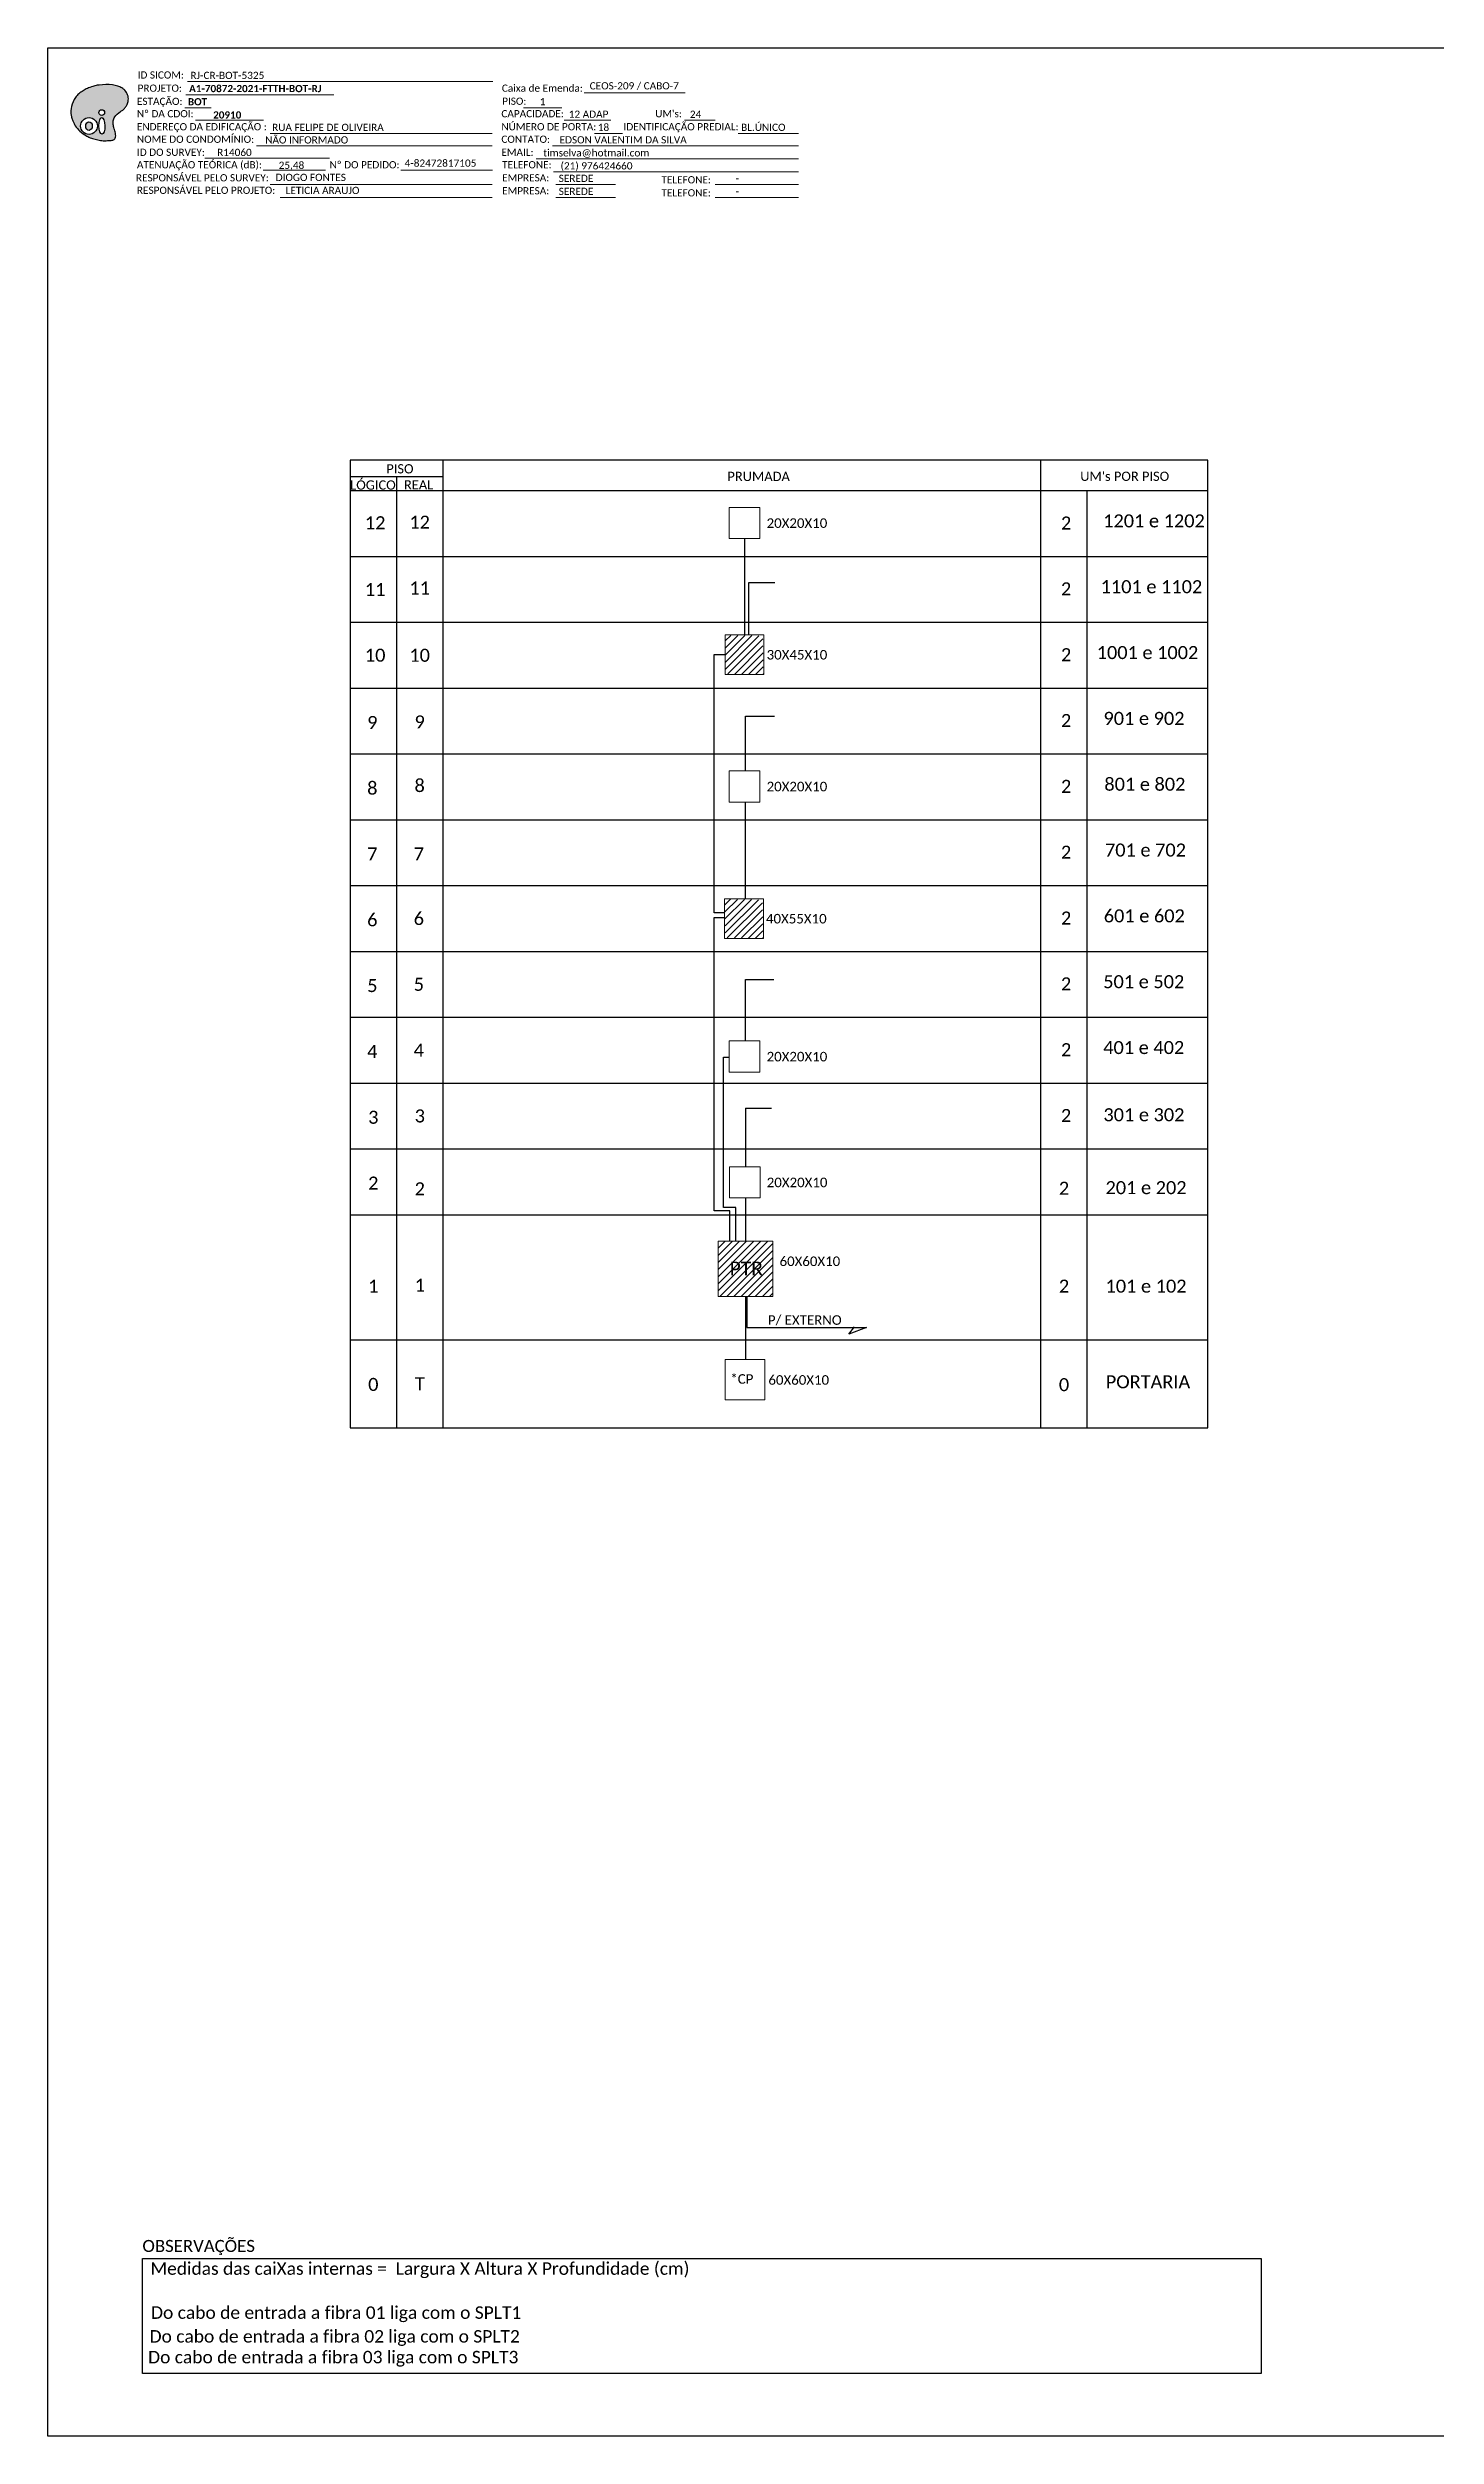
# Model space of a CAD drawing. Extents: x 0 to 841, y 0 to 594.
# Drawn here: x 0 to 345, y 0 to 594 of the extents above; entities that cross this region are included whole.
import ezdxf
from ezdxf.enums import TextEntityAlignment as Align

# ---------------------------------------------------------------- set-up
doc = ezdxf.new("R2010")
doc.units = 0
doc.styles.add('WMF-Calibri0', font='calibri.ttf')
doc.styles.add('WMF-Calibri1', font='calibrib.ttf')

# ---------------------------------------------------------------- blocks, each defined once
blk = doc.blocks.new('OI')
h = blk.add_hatch(color=40)
edge = h.paths.add_edge_path()
edge.add_spline(control_points=[(4.35, -0.67), (3.92, -0.99), (3.26, -1.5), (2.81, -2.59), (2.9, -3.5), (3.06, -4.27), (3.31, -4.85), (3.37, -5.39), (3.4, -5.88), (3.2, -6.4), (2.54, -6.61), (1.65, -6.63), (0.55, -6.67), (-0.56, -6.42), (-1.61, -6.14), (-2.77, -5.61), (-3.92, -4.77), (-4.89, -3.7), (-5.34, -2.65), (-5.6, -1.94), (-5.85, -0.96), (-5.71, 0.47), (-5.1, 2.02), (-4.14, 3.02), (-3.3, 3.61), (-2.37, 4.16), (-1.36, 4.44), (-0.56, 4.7), (0.79, 4.85), (2.24, 4.97), (3.79, 4.57), (4.67, 4.21), (5.44, 3.65), (5.76, 2.99), (6.03, 2.21), (6.01, 1.46), (5.72, 0.64), (5.31, 0.08), (4.88, -0.38), (4.51, -0.55), (4.35, -0.67)], knot_values=[0, 0, 0, 0, 1.60434, 2.417191, 3.427595, 4.282808, 4.776746, 5.304182, 5.888771, 6.258406, 6.858137, 7.79129, 8.986195, 10.124242, 11.187857, 12.242908, 13.953784, 15.414161, 16.515391, 17.349188, 17.675853, 19.552021, 21.515531, 22.568638, 23.63245, 24.621084, 25.782718, 26.745347, 27.142653, 29.870543, 31.004649, 31.921532, 32.709589, 33.801391, 34.042471, 35.192333, 35.971461, 36.628871, 37.254359, 37.836911, 37.836911, 37.836911, 37.836911], degree=3, periodic=0)
h.paths.add_polyline_path([(1.13, -0.87, -1), (-0.04, -0.87, -1)], flags=16)
edge = h.paths.add_edge_path(flags=16)
edge.add_ellipse((0.56, -3.59), major_axis=(-0.02, 1.71), ratio=0.361305, start_angle=0, end_angle=360)
h.paths.add_polyline_path([(-0.36, -3.62, -1), (-3.8, -3.62, -1)], flags=16)
edge = h.paths.add_edge_path(flags=0)
edge.add_ellipse((-2.08, -3.62), major_axis=(0, 0.885), ratio=0.758294, start_angle=0, end_angle=360)
at = {"color": 40}
for centre, radius in [((-2.08, -3.62), 1.72), ((0.54, -0.87), 0.587)]:
    blk.add_circle(centre, radius, dxfattribs=at)
blk.add_ellipse((-2.08, -3.62), major_axis=(0, 0.885), ratio=0.758294, start_param=-3.141592653589792, end_param=3.141592653589792, dxfattribs=at)
blk.add_ellipse((0.56, -3.59), major_axis=(-0.02, 1.71), ratio=0.361305, dxfattribs=at)
at = {"color": 40, "start_tangent": (-0.800898, -0.598801), "end_tangent": (-0.800898, -0.598801)}
blk.add_spline([(4.35, -0.67), (3.2, -1.78), (2.9, -2.54), (2.92, -3.55), (3.12, -4.38), (3.28, -4.85), (3.37, -5.37), (3.35, -5.95), (3.2, -6.29), (2.66, -6.55), (1.73, -6.63), (0.54, -6.62), (-0.58, -6.41), (-1.6, -6.11), (-2.56, -5.67), (-3.95, -4.67), (-4.89, -3.56), (-5.37, -2.56), (-5.64, -1.78), (-5.72, -1.46), (-5.63, 0.42), (-4.84, 2.22), (-4.13, 2.99), (-3.27, 3.62), (-2.4, 4.09), (-1.3, 4.47), (-0.37, 4.72), (0.02, 4.77), (2.75, 4.8), (3.85, 4.53), (4.69, 4.16), (5.31, 3.68), (5.85, 2.73), (5.93, 2.5), (5.94, 1.35), (5.67, 0.62), (5.29, 0.08), (4.84, -0.36), (4.35, -0.67)], degree=3, dxfattribs=at)

msp = doc.modelspace()

# ---------------------------------------------------------------- hatches: boundary and pattern name
h = msp.add_hatch()
h.set_pattern_fill('ANSI31', color=1, scale=10, style=0)
h.set_pattern_definition([(45, (-446.5788, 50.6261), (-0.8838835, 0.8838835), [])])
h.paths.add_polyline_path([(177.84, 447.76), (168.5, 447.89), (168.56, 438.27), (177.98, 438.21)])
h.paths.add_polyline_path([(176.92, 438.94), (176.92, 438.94), (176.92, 444.09), (176.92, 444.09)], flags=24)
h = msp.add_hatch()
h.set_pattern_fill('ANSI31', color=1, scale=10, style=0)
h.set_pattern_definition([(45, (-446.6811, -15.0065), (-0.8838835, 0.8838835), [])])
h.paths.add_polyline_path([(177.74, 382.12), (168.39, 382.26), (168.46, 372.64), (177.88, 372.57)])
h.paths.add_polyline_path([(176.82, 373.31), (176.82, 373.31), (176.82, 378.46), (176.82, 378.46)], flags=24)
h = msp.add_hatch()
h.set_pattern_fill('ANSI31', color=1, scale=10, style=0)
h.set_pattern_definition([(45, (-457.8024, -17.5247), (-0.8838835, 0.8838835), [])])
h.paths.add_polyline_path([(156.27, 370.79), (165.7, 370.79), (165.7, 375.94), (156.27, 375.94)], flags=9)
h = msp.add_hatch()
h.set_pattern_fill('ANSI31', color=1, scale=10, style=0)
h.set_pattern_definition([(45, (-444.8893, -100.5036), (-0.8838835, 0.8838835), [])])
h.paths.add_polyline_path([(180.3, 297.22), (166.73, 297.22), (166.73, 283.46), (180.3, 283.46)])
h.paths.add_polyline_path([(169.19, 287.81), (178.61, 287.81), (178.61, 292.96), (169.19, 292.96)], flags=24)

# ---------------------------------------------------------------- linework, layer by layer
msp.add_lwpolyline([(0, 594), (841, 594), (841, 0), (0, 0)], close=True)
at = {"color": 7, "lineweight": 0}
for points in [[(34.35, 582.31), (71.14, 582.31)], [(34.74, 585.59), (110.71, 585.59)], [(133.39, 582.8), (158.52, 582.8)], [(34.06, 579.03), (40.61, 579.03)], [(118.34, 579.07), (127.83, 579.07)], [(36.72, 575.96), (53.69, 575.96)], [(55.29, 572.72), (110.55, 572.72)], [(128.39, 575.96), (140.01, 575.96)], [(135.98, 572.72), (142.92, 572.72)], [(158.33, 575.96), (166, 575.96)], [(171.67, 572.72), (186.71, 572.72)], [(39.04, 566.55), (70.09, 566.55)], [(51.88, 569.61), (110.55, 569.61)], [(121.47, 566.38), (186.74, 566.38)], [(125.51, 569.61), (186.74, 569.61)], [(53.58, 563.58), (69.09, 563.58)], [(55.29, 560.03), (110.55, 560.03)], [(87.81, 563.58), (110.57, 563.58)], [(125.75, 563.14), (186.74, 563.14)], [(126.36, 560.03), (141.16, 560.03)], [(165.97, 560.03), (186.74, 560.03)], [(57.78, 556.79), (110.55, 556.79)], [(126.36, 556.79), (141.16, 556.79)], [(165.97, 556.79), (186.74, 556.79)]]:
    msp.add_lwpolyline(points, dxfattribs=at)
at = {"color": 0}
for points in [[(288.49, 491.44), (75.17, 491.44)], [(98.32, 487.33), (75.17, 487.33)]]:
    msp.add_lwpolyline(points, dxfattribs=at)
for points in [[(75.17, 491.44), (75.17, 250.77), (288.49, 250.77), (288.49, 491.44)], [(86.75, 487.33), (86.75, 250.77)], [(98.32, 250.77), (98.32, 491.44)], [(246.9, 491.44), (246.9, 250.77)], [(75.17, 483.88), (288.49, 483.88)], [(258.47, 250.77), (258.47, 483.88)], [(75.17, 467.51), (288.49, 467.51)], [(75.17, 451.13), (288.49, 451.13)], [(75.17, 434.76), (288.49, 434.76)], [(75.17, 418.39), (288.49, 418.39)], [(75.17, 402.02), (288.49, 402.02)], [(75.17, 385.65), (288.49, 385.65)], [(75.17, 369.27), (288.49, 369.27)], [(75.17, 352.9), (288.49, 352.9)], [(75.17, 336.53), (288.49, 336.53)], [(75.17, 320.16), (288.49, 320.16)], [(75.17, 303.79), (288.49, 303.79)], [(75.17, 272.71), (288.49, 272.71)]]:
    msp.add_lwpolyline(points)
at = {"lineweight": 0}
for points in [[(177.12, 479.7), (169.46, 479.7), (169.46, 471.94), (177.12, 471.94)], [(177.13, 414.18), (169.47, 414.18), (169.47, 406.41), (177.13, 406.41)], [(177.13, 347.01), (169.46, 347.01), (169.46, 339.24), (177.13, 339.24)], [(177.17, 315.73), (169.51, 315.73), (169.51, 307.96), (177.17, 307.96)], [(178.34, 267.78), (168.44, 267.78), (168.44, 257.74), (178.34, 257.74)]]:
    msp.add_lwpolyline(points, close=True, dxfattribs=at)
at = {"color": 3}
for points in [[(173.3, 471.94), (173.3, 447.96)], [(174.32, 447.96), (174.32, 461.01), (180.81, 461.01)], [(168.29, 378.9), (165.71, 378.9), (165.71, 443.14), (168.45, 443.14)], [(173.5, 414.18), (173.5, 427.79), (180.77, 427.79)], [(173.5, 382.32), (173.5, 406.41)], [(169.63, 297.18), (169.63, 304.71), (165.71, 304.71), (165.71, 377.71), (168.29, 377.71)], [(173.55, 347.01), (173.55, 362.25), (180.59, 362.25)], [(171.1, 297.26), (171.1, 305.6), (168.04, 305.6), (168.04, 342.93), (169.46, 342.93)], [(173.52, 330.28), (173.52, 315.73)], [(173.52, 330.28), (180.02, 330.28)], [(173.52, 307.96), (173.52, 297.22)], [(173.52, 283.46), (173.52, 267.78)]]:
    msp.add_lwpolyline(points, dxfattribs=at)
at = {"color": 1, "lineweight": 0}
for points in [[(178.13, 447.96), (168.45, 447.96), (168.45, 438.15), (178.13, 438.15)], [(177.97, 382.32), (168.29, 382.32), (168.29, 372.51), (177.97, 372.51)], [(166.73, 297.22), (180.3, 297.22), (180.3, 283.46), (166.73, 283.46)]]:
    msp.add_lwpolyline(points, close=True, dxfattribs=at)
at = {"color": 1}
for points in [[(173.87, 283.46), (173.87, 275.7), (203.65, 275.7)], [(199.24, 274.11), (200.65, 275.94)], [(203.65, 275.7), (199.24, 274.11)]]:
    msp.add_lwpolyline(points, dxfattribs=at)
at = {"color": 0}
msp.add_lwpolyline([(23.56, 44.2), (301.81, 44.2), (301.81, 15.6), (23.56, 15.6)], close=True, dxfattribs=at)

# ---------------------------------------------------------------- block references
at = {"color": 7, "xscale": 1.213923925138498, "yscale": 1.213923925184645, "zscale": 1.213923925163967, "rotation": 0.1532896023337312}
msp.add_blockref('OI', (12.77, 578.94), dxfattribs=at)

# ---------------------------------------------------------------- texts
at = {"color": 7, "lineweight": 0, "style": 'WMF-Calibri0'}
for s, height, p in [('ID SICOM:', 1.793, (22.34, 586.34)), ('PROJETO: ', 1.793, (22.34, 583.06)), ('Caixa de Emenda:', 1.7927, (112.93, 583.06)), ('ESTAÇÃO:', 1.793, (22.17, 579.78)), ('Nº DA CDOI:', 1.7927, (22.17, 576.71)), ('CAPACIDADE:', 1.7927, (112.82, 576.71)), ('PISO:', 1.793, (113, 579.82)), ("UM's:", 1.793, (151.07, 576.71)), ('ENDEREÇO DA EDIFICAÇÃO :', 1.7927, (22.17, 573.47)), ('NOME DO CONDOMÍNIO:', 1.7927, (22.17, 570.36)), ('CONTATO:', 1.793, (112.82, 570.36)), ('NÚMERO DE PORTA:', 1.7927, (112.82, 573.47)), ('IDENTIFICAÇÃO PREDIAL:', 1.7927, (143.19, 573.47)), ('ATENUAÇÃO TEÓRICA (dB):', 1.7927, (22.17, 564.01)), ('ID DO SURVEY:', 1.7927, (22.17, 567.12)), ('Nº DO PEDIDO:', 1.7927, (70.1, 564.01)), ('EMAIL:', 1.793, (112.82, 567.12)), ('TELEFONE:', 1.793, (113, 564.01)), ('RESPONSÁVEL PELO SURVEY:', 1.7927, (21.93, 560.77)), ('RESPONSÁVEL PELO PROJETO:', 1.7927, (22.17, 557.66)), ('EMPRESA:', 1.793, (113, 560.77)), ('EMPRESA:', 1.793, (113, 557.54)), ('TELEFONE:', 1.793, (152.61, 560.27)), ('TELEFONE:', 1.793, (152.61, 557.03))]:
    msp.add_text(s, height=height, dxfattribs=at).set_placement(p)
at = {"color": 7}
for s, height, style, p in [('A1-70872-2021-FTTH-BOT-RJ', 1.7927, 'WMF-Calibri1', (35.15, 582.96)), ('CEOS-209 / CABO-7', 1.7927, 'WMF-Calibri0', (134.78, 583.64)), ('BOT', 1.793, 'WMF-Calibri1', (34.85, 579.68)), ('1', 1.79, 'WMF-Calibri0', (122.36, 579.72)), ('12 ADAP', 1.793, 'WMF-Calibri0', (129.57, 576.58)), ('24', 1.793, 'WMF-Calibri0', (159.69, 576.56)), ('NÃO INFORMADO', 1.7927, 'WMF-Calibri0', (54.08, 570.19)), ('RUA FELIPE DE OLIVEIRA', 1.7927, 'WMF-Calibri0', (55.8, 573.31)), ('EDSON VALENTIM DA SILVA', 1.7927, 'WMF-Calibri0', (127.29, 570.21)), ('18', 1.793, 'WMF-Calibri0', (136.79, 573.32)), ('BL.ÚNICO', 1.793, 'WMF-Calibri0', (172.43, 573.32)), ('R14060', 1.793, 'WMF-Calibri0', (42.13, 567.08)), ('25,48 ', 1.793, 'WMF-Calibri0', (57.43, 563.88)), ('4-82472817105 ', 1.7927, 'WMF-Calibri0', (88.75, 564.42)), ('timselva@hotmail.com', 1.7927, 'WMF-Calibri0', (123.25, 566.97)), ('(21) 976424660', 1.7927, 'WMF-Calibri0', (127.53, 563.74)), ('DIOGO FONTES', 1.7927, 'WMF-Calibri0', (56.69, 560.87)), ('LETICIA ARAUJO', 1.7927, 'WMF-Calibri0', (59.18, 557.63)), ('SEREDE', 1.793, 'WMF-Calibri0', (127.07, 560.63)), ('SEREDE', 1.793, 'WMF-Calibri0', (127.07, 557.39)), ('       -', 1.793, 'WMF-Calibri0', (166.67, 560.63)), ('       -    ', 1.7927, 'WMF-Calibri0', (166.67, 557.39)), ('20X20X10', 2.373, 'WMF-Calibri0', (178.78, 474.6)), ('1201 e 1202', 3.24, 'WMF-Calibri0', (262.49, 474.72)), ('1101 e 1102', 3.24, 'WMF-Calibri0', (261.85, 458.35)), ('30X45X10', 2.373, 'WMF-Calibri0', (178.78, 441.86)), ('1001 e 1002', 3.24, 'WMF-Calibri0', (260.87, 441.97)), ('901 e 902', 3.24, 'WMF-Calibri0', (262.56, 425.6)), ('20X20X10', 2.373, 'WMF-Calibri0', (178.78, 409.08)), ('801 e 802', 3.24, 'WMF-Calibri0', (262.78, 409.23)), ('701 e 702', 3.24, 'WMF-Calibri0', (262.93, 392.86)), ('40X55X10', 2.373, 'WMF-Calibri0', (178.62, 376.22)), ('601 e 602', 3.24, 'WMF-Calibri0', (262.64, 376.49)), ('501 e 502', 3.24, 'WMF-Calibri0', (262.5, 360.12)), ('401 e 402', 3.24, 'WMF-Calibri0', (262.5, 343.74)), ('20X20X10', 2.373, 'WMF-Calibri0', (178.78, 341.91)), ('301 e 302', 3.24, 'WMF-Calibri0', (262.54, 327.02)), ('20X20X10', 2.373, 'WMF-Calibri0', (178.82, 310.63)), ('201 e 202', 3.24, 'WMF-Calibri0', (263.07, 308.9)), ('PTR', 3.433, 'WMF-Calibri0', (169.59, 288.69)), ('60X60X10', 2.373, 'WMF-Calibri0', (182, 291.02)), ('101 e 102', 3.24, 'WMF-Calibri0', (263.07, 284.4)), ('P/ EXTERNO', 2.373, 'WMF-Calibri0', (179.1, 276.41)), ('60X60X10', 2.373, 'WMF-Calibri0', (179.23, 261.5)), ('PORTARIA', 3.24, 'WMF-Calibri0', (263.12, 260.61))]:
    msp.add_text(s, height=height, dxfattribs=dict(at, style=style)).set_placement(p)
at = {"color": 7, "style": 'WMF-Calibri1'}
msp.add_text('20910', height=1.793, dxfattribs=at).set_placement((44.64, 576.4), align=Align.CENTER)
at = {"color": 0, "style": 'WMF-Calibri0'}
for s, p in [('  LÓGICO', (73.59, 484.11)), ('     PISO', (80.14, 488.14)), ('PRUMADA', (169.04, 486.25)), ("UM's POR PISO", (256.78, 486.28)), ('    REAL', (85.35, 484.16))]:
    msp.add_text(s, height=2.3, dxfattribs=at).set_placement(p)
at = {"color": 7, "style": 'WMF-Calibri0'}
for s, p in [('12', (81.42, 475.87)), ('12', (92.49, 476.02)), ('11', (81.42, 459.28)), ('11', (92.49, 459.64)), ('10', (81.42, 442.94)), ('10', (92.49, 442.92)), ('9', (92.49, 426.33)), ('8', (92.49, 410.52))]:
    msp.add_text(s, height=3.24, dxfattribs=at).set_placement(p, align=Align.MIDDLE_CENTER)
at = {"color": 6, "style": 'WMF-Calibri0'}
msp.add_text('*CP', height=2.373, dxfattribs=at).set_placement((169.76, 261.75))
at = {"style": 'WMF-Calibri0'}
msp.add_text('OBSERVAÇÕES', height=3, dxfattribs=at).set_placement((23.54, 45.82))
at = {"color": 7, "attachment_point": 1}
for s, insert, char_height, width, style in [('\\C256;\\fCalibri|b0|i0|c0|p34;RJ-CR-BOT-5325\\P', (35.47, 588.03), 1.7927, 42.385, 'WMF-Calibri1'), ('Medidas das caiXas internas =  Largura X Altura X Profundidade (cm)', (25.54, 43.25), 3.1049, 511.413, 'WMF-Calibri0'), ('Do cabo de entrada a fibra 01 liga com o SPLT1\\P\\P', (25.69, 32.3), 3.1049, 511.413, 'WMF-Calibri0'), ('Do cabo de entrada a fibra 02 liga com o SPLT2\\P\\P', (25.33, 26.39), 3.1049, 511.413, 'WMF-Calibri0'), ('Do cabo de entrada a fibra 03 liga com o SPLT3\\P\\P', (24.96, 21.23), 3.1049, 511.413, 'WMF-Calibri0')]:
    msp.add_mtext(s, dxfattribs=dict(at, insert=insert, char_height=char_height, width=width, style=style))
at = {"color": 7, "style": 'WMF-Calibri0'}
for tag, flags, p in [('2', 4, (253.27, 475.81)), ('2', 4, (253.27, 459.43)), ('2', 4, (253.27, 443.06)), ('9', 4, (80.72, 426.19)), ('2', 4, (253.27, 426.69)), ('8', 4, (80.72, 409.88)), ('2', 4, (253.27, 410.32)), ('7', 4, (80.72, 393.51)), ('7', 4, (92.29, 393.51)), ('2', 4, (253.27, 393.95)), ('6', 4, (80.72, 377.14)), ('6', 4, (92.29, 377.46)), ('2', 4, (253.27, 377.57)), ('5', 4, (80.72, 360.77)), ('5', 4, (92.29, 361.09)), ('2', 4, (253.27, 361.2)), ('4', 4, (80.72, 344.4)), ('4', 4, (92.29, 344.72)), ('2', 4, (253.27, 344.83)), ('3', 4, (80.96, 328.02)), ('3', 4, (92.53, 328.35)), ('2', 4, (253.27, 328.46)), ('2', 4, (80.96, 311.65)), ('2', 12, (92.53, 310.23)), ('2', 4, (252.75, 310.37)), ('1', 4, (80.96, 286.02)), ('1', 12, (92.53, 286.25)), ('2', 4, (252.75, 286.02)), ('0', 4, (80.96, 261.58)), ('T', 12, (92.53, 261.73)), ('0', 4, (252.75, 261.52))]:
    msp.add_attdef(tag, text='XX', height=3.24, dxfattribs=dict(at, flags=flags)).set_placement(p, align=Align.MIDDLE_CENTER)

doc.saveas('drawing.dxf')
